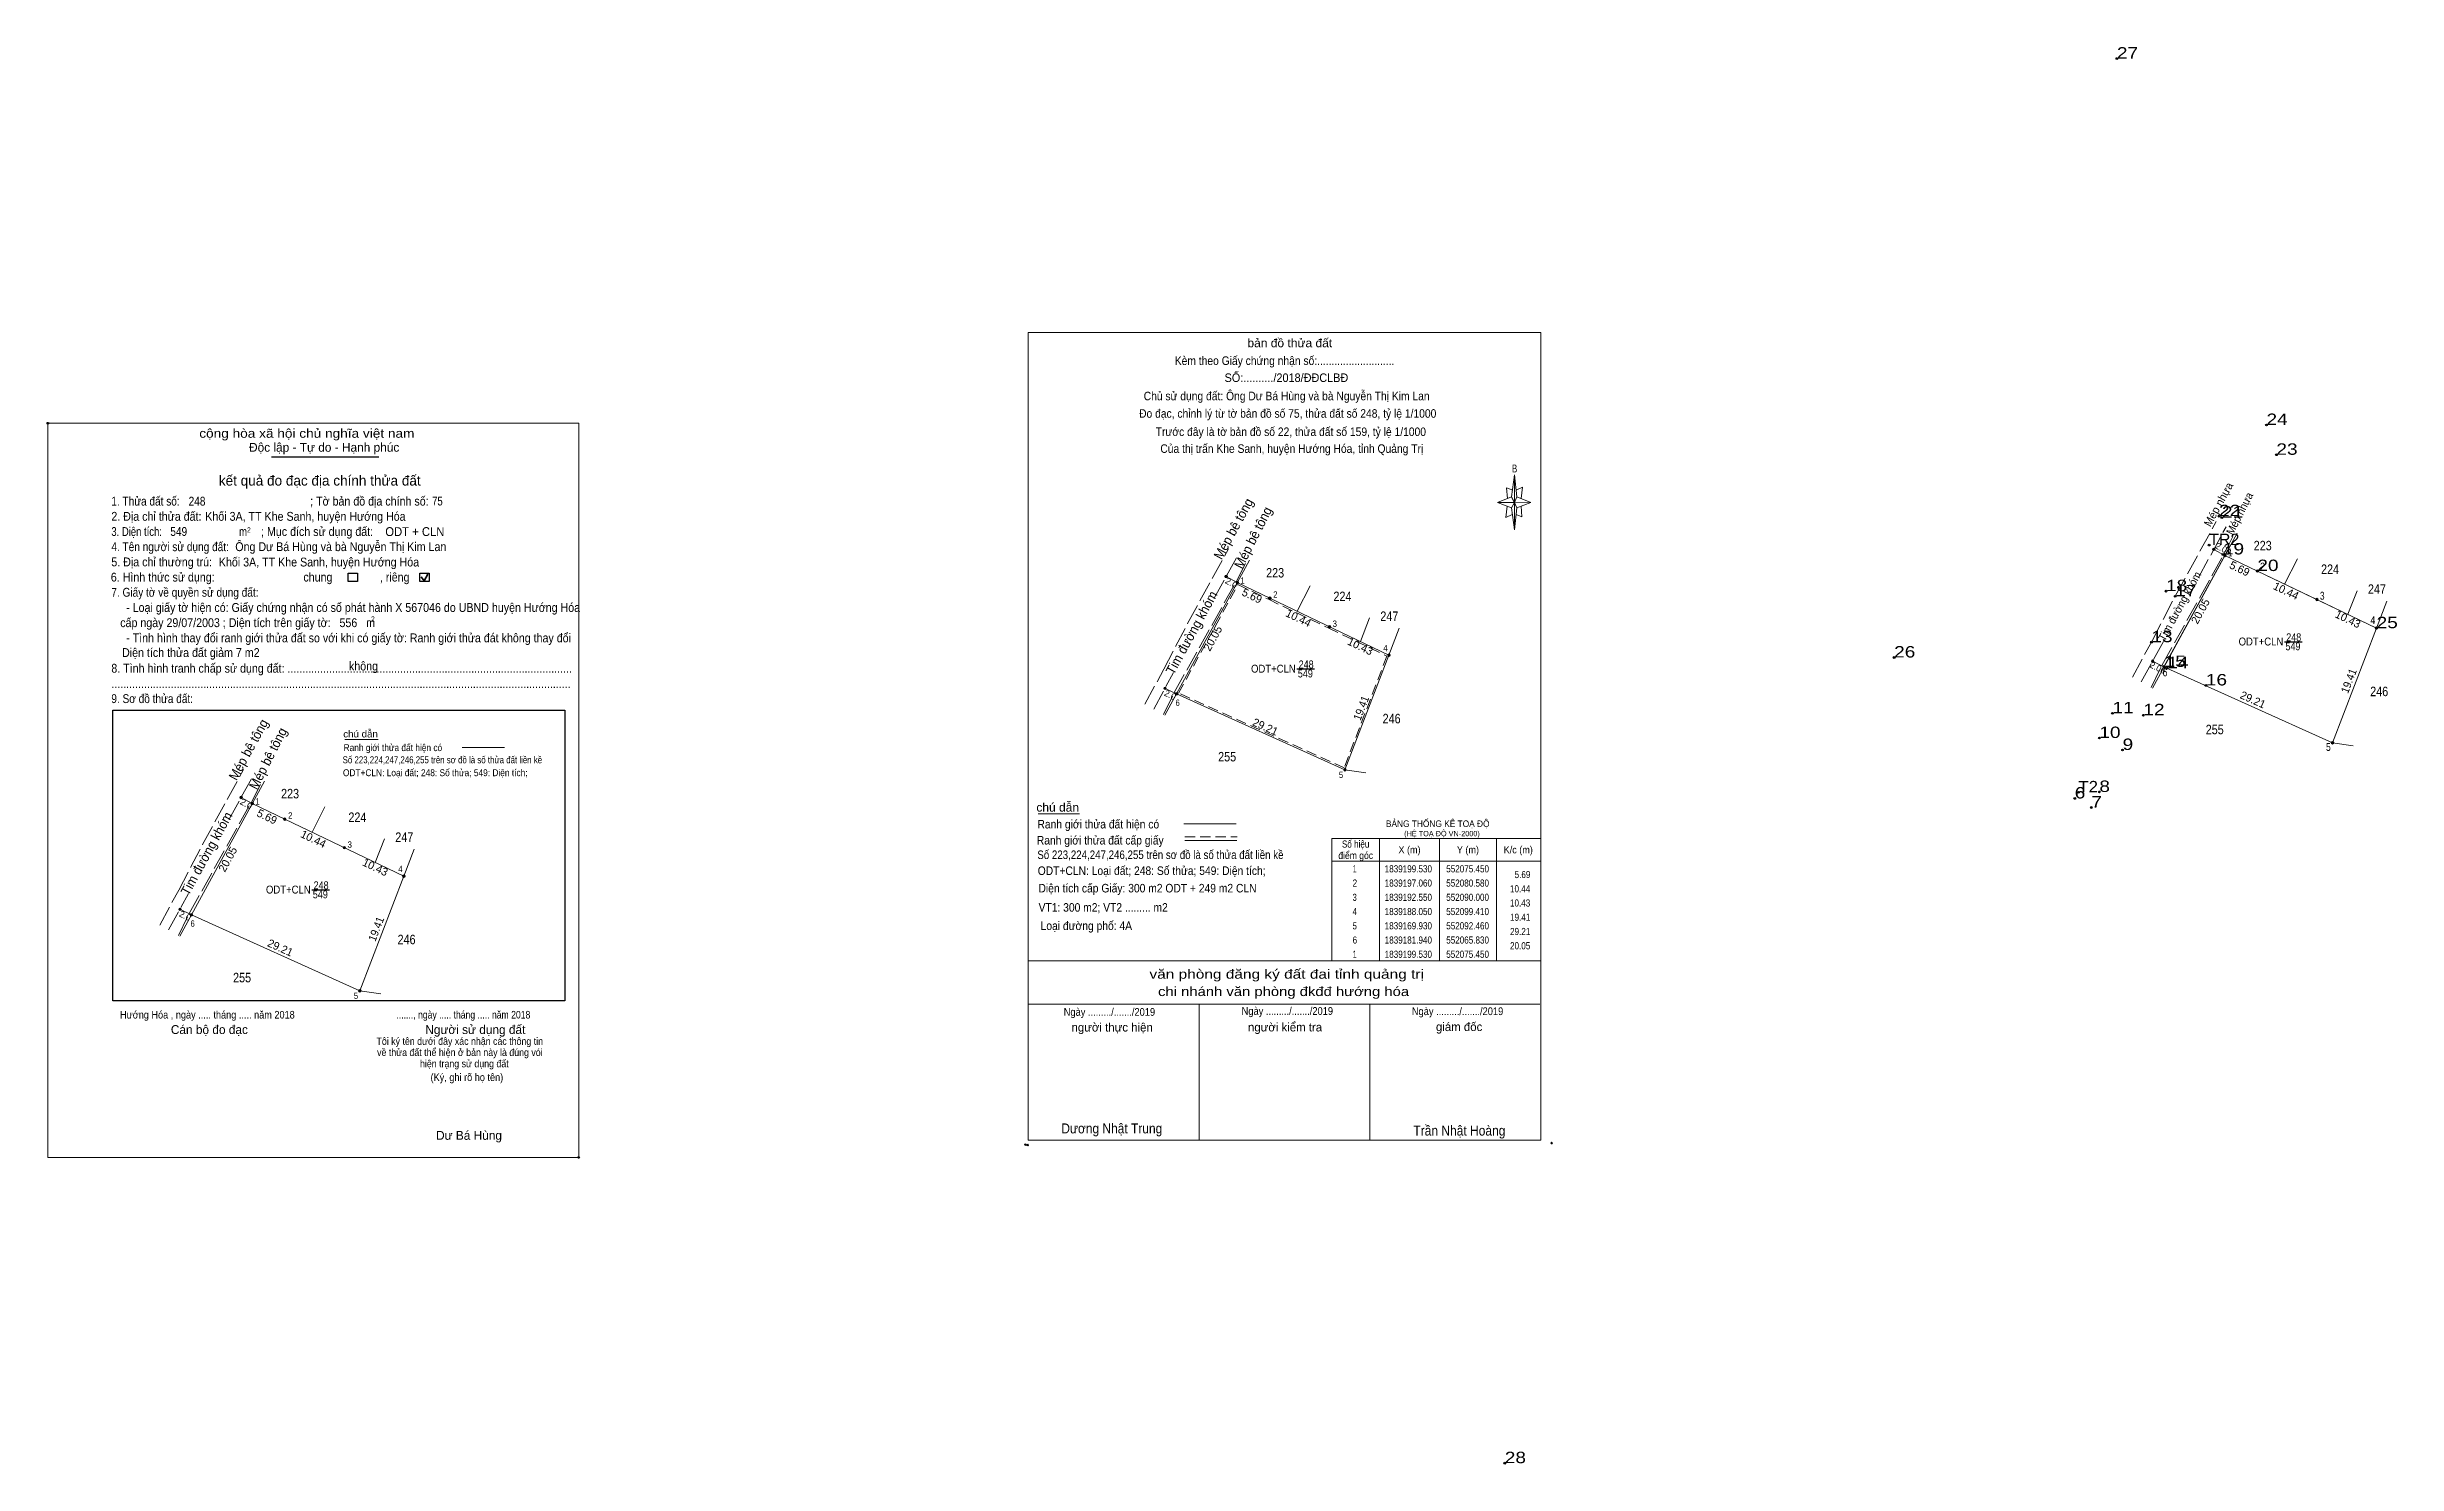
# Model space of a CAD drawing. Header units: metres. Extents: x 550788 to 552103, y 1839056 to 1840277.
# Drawn here: x 551731.4 to 552102.6, y 1839056 to 1839279.9 of the extents above; entities outside this region: 2.
import ezdxf
from ezdxf.enums import TextEntityAlignment as Align

# ---------------------------------------------------------------- set-up
doc = ezdxf.new("R2010")
doc.units = ezdxf.units.M
doc.header["$LTSCALE"] = 0.54
doc.header["$PDMODE"] = 32
doc.header["$PDSIZE"] = 0.27
doc.linetypes.add('LONG_DASHED', pattern=[7.5, 6, -1.5])
doc.linetypes.add('MEDIUM_DASHED', pattern=[4.5, 3, -1.5])
for name, color, linetype, lineweight in [('1', 7, 'Continuous', 13), ('10', 7, 'Continuous', 13), ('13', 7, 'Continuous', 25), ('17', 7, 'Continuous', 13), ('22', 7, 'LONG_DASHED', 13), ('28', 7, 'Continuous', 13), ('5', 7, 'Continuous', 13), ('6', 7, 'Continuous', 13), ('63', 7, 'Continuous', 13), ('7', 7, 'Continuous', 25)]:
    doc.layers.add(name, color=color, linetype=linetype, lineweight=lineweight)
doc.layers.add('12', color=7, linetype='Continuous')

msp = doc.modelspace()

# ---------------------------------------------------------------- hatches: boundary and pattern name
at = {"layer": '63'}
for points in [[(552073.89, 1839200.48, 1), (552073.49, 1839200.48, 1)], [(552075.65, 1839199.53, 1), (552075.25, 1839199.53, 1)], [(551917.87, 1839196.19, 1), (551917.47, 1839196.19, 1)], [(551919.63, 1839195.24, 1), (551919.23, 1839195.24, 1)], [(552080.78, 1839197.06, 1), (552080.38, 1839197.06, 1)], [(551924.76, 1839192.77, 1), (551924.36, 1839192.77, 1)], [(552090.2, 1839192.55, 1), (552089.8, 1839192.55, 1)], [(551934.18, 1839188.26, 1), (551933.78, 1839188.26, 1)], [(552099.61, 1839188.05, 1), (552099.21, 1839188.05, 1)], [(551943.59, 1839183.76, 1), (551943.19, 1839183.76, 1)], [(552064.23, 1839182.81, 1), (552063.83, 1839182.81, 1)], [(552066.03, 1839181.94, 1), (552065.63, 1839181.94, 1)], [(551908.21, 1839178.52, 1), (551907.81, 1839178.52, 1)], [(551910.01, 1839177.65, 1), (551909.61, 1839177.65, 1)], [(552092.66, 1839169.93, 1), (552092.26, 1839169.93, 1)], [(551936.64, 1839165.64, 1), (551936.24, 1839165.64, 1)], [(551762.25, 1839161.29, 1), (551761.85, 1839161.29, 1)], [(551764.01, 1839160.34, 1), (551763.61, 1839160.34, 1)], [(551769.14, 1839157.87, 1), (551768.74, 1839157.87, 1)], [(551778.56, 1839153.36, 1), (551778.16, 1839153.36, 1)], [(551787.97, 1839148.86, 1), (551787.57, 1839148.86, 1)], [(551752.59, 1839143.62, 1), (551752.19, 1839143.62, 1)], [(551754.39, 1839142.75, 1), (551753.99, 1839142.75, 1)], [(551781.02, 1839130.74, 1), (551780.62, 1839130.74, 1)]]:
    msp.add_hatch(color=256, dxfattribs=at).paths.add_polyline_path(points)

# ---------------------------------------------------------------- linework, layer by layer
at = {"layer": '1'}
msp.add_lwpolyline([(552075.45, 1839199.53), (552080.58, 1839197.06), (552090, 1839192.55), (552099.41, 1839188.05), (552092.46, 1839169.93), (552065.83, 1839181.94)], close=True, dxfattribs=at)
at = {"layer": '10'}
for p, q in [((552084.89, 1839195), (552086.94, 1839199.01)), ((551928.87, 1839190.71), (551930.92, 1839194.72)), ((552094.89, 1839190.22), (552096.33, 1839193.94)), ((552099.41, 1839188.05), (552101.02, 1839192.31)), ((551938.87, 1839185.93), (551940.31, 1839189.65)), ((551943.39, 1839183.76), (551945, 1839188.02)), ((552099.41, 1839188.05), (552092.46, 1839169.93)), ((551943.39, 1839183.76), (551936.44, 1839165.64)), ((552065.83, 1839181.94), (552092.46, 1839169.93)), ((551909.81, 1839177.65), (551936.44, 1839165.64)), ((552092.46, 1839169.93), (552095.74, 1839169.46)), ((551936.44, 1839165.64), (551939.72, 1839165.17)), ((551773.25, 1839155.81), (551775.3, 1839159.82)), ((551783.25, 1839151.03), (551784.69, 1839154.75)), ((551787.77, 1839148.86), (551789.38, 1839153.12)), ((551787.77, 1839148.86), (551780.82, 1839130.74)), ((551754.19, 1839142.75), (551780.82, 1839130.74)), ((551780.82, 1839130.74), (551784.1, 1839130.27))]:
    msp.add_line(p, q, dxfattribs=at)
for points in [[(552099.41, 1839188.05), (552080.58, 1839197.06), (552075.45, 1839199.53)], [(551943.39, 1839183.76), (551924.56, 1839192.77), (551919.43, 1839195.24)], [(551787.77, 1839148.86), (551768.94, 1839157.87), (551763.81, 1839160.34)]]:
    msp.add_lwpolyline(points, dxfattribs=at)
at = {"layer": '13'}
for p, q in [((552084.86, 1839185.88), (552087.66, 1839185.88)), ((551928.84, 1839181.59), (551931.64, 1839181.59)), ((551773.22, 1839146.69), (551776.02, 1839146.69))]:
    msp.add_line(p, q, dxfattribs=at)
at = {"layer": '17'}
for p, q in [((551778.42, 1839170.47), (551783.7, 1839170.47)), ((551887.96, 1839158.68), (551894.48, 1839158.68))]:
    msp.add_line(p, q, dxfattribs=at)
at = {"layer": '22'}
for p, q in [((552071.26, 1839196.04), (552075.63, 1839204.03)), ((552075.26, 1839199.65), (552077.08, 1839203.23)), ((551915.79, 1839192.76), (551919.61, 1839199.74)), ((551919.24, 1839195.36), (551921.06, 1839198.94)), ((552065.5, 1839182.16), (552075.26, 1839199.65)), ((551909.48, 1839177.87), (551919.24, 1839195.36)), ((551915.75, 1839192.7), (551915.79, 1839192.76)), ((552062.24, 1839179.54), (552065.78, 1839186.01)), ((551906.22, 1839175.25), (551909.37, 1839181.01)), ((552063.81, 1839178.68), (552065.5, 1839182.16)), ((551907.79, 1839174.39), (551909.48, 1839177.87)), ((551760.17, 1839157.86), (551763.99, 1839164.84)), ((551763.62, 1839160.46), (551765.44, 1839164.04)), ((551753.86, 1839142.97), (551763.62, 1839160.46)), ((551760.13, 1839157.8), (551760.17, 1839157.86)), ((551750.6, 1839140.35), (551753.75, 1839146.11)), ((551752.17, 1839139.49), (551753.86, 1839142.97))]:
    msp.add_line(p, q, dxfattribs=at)
for points in [[(552060.83, 1839180.31), (552063.84, 1839185.82), (552067.6, 1839193.07), (552074.07, 1839204.88)], [(551904.81, 1839176.02), (551907.82, 1839181.53), (551911.58, 1839188.78), (551918.05, 1839200.59)], [(551749.19, 1839141.12), (551752.2, 1839146.63), (551755.96, 1839153.88), (551762.43, 1839165.69)]]:
    msp.add_lwpolyline(points, dxfattribs=at)
at = {"layer": '28'}
for p, q in [((552063.99, 1839178.58), (552077.38, 1839203.07)), ((552073.69, 1839200.48), (552075.45, 1839199.53)), ((551907.97, 1839174.29), (551921.36, 1839198.78)), ((551917.67, 1839196.19), (551919.43, 1839195.24)), ((552064.03, 1839182.81), (552065.83, 1839181.94)), ((551908.01, 1839178.52), (551909.81, 1839177.65)), ((551752.35, 1839139.39), (551765.74, 1839163.88)), ((551762.05, 1839161.29), (551763.81, 1839160.34)), ((551752.39, 1839143.62), (551754.19, 1839142.75))]:
    msp.add_line(p, q, dxfattribs=at)
at = {"layer": '28', "linetype": 'MEDIUM_DASHED'}
msp.add_lwpolyline([(551919.54, 1839194.91), (551924.45, 1839192.54), (551933.87, 1839188.03), (551943.07, 1839183.63), (551936.3, 1839165.98), (551910.16, 1839177.77)], close=True, dxfattribs=at)
at = {"layer": '5'}
for p, q in [((551962.76, 1839208.77), (551963.22, 1839212.28)), ((551962.76, 1839207.06), (551960.52, 1839207.87)), ((551963.58, 1839207.06), (551963.22, 1839203.55)), ((551963.58, 1839208.77), (551965.82, 1839207.87)), ((551964.3, 1839207.33), (551964.38, 1839205.62)), ((551964.38, 1839205.62), (551963.48, 1839205.98)), ((551886.38, 1839135.47), (551967.38, 1839135.47)), ((551886.38, 1839128.63), (551967.2, 1839128.63)), ((551886.38, 1839128.63), (551967.2, 1839128.63)), ((551886.38, 1839128.63), (551967.2, 1839128.63)), ((551913.38, 1839107.12), (551913.38, 1839128.63)), ((551940.38, 1839107.12), (551940.38, 1839128.63))]:
    msp.add_line(p, q, dxfattribs=at)
for points in [[(551886.38, 1839234.74), (551967.38, 1839234.74), (551967.38, 1839107.12), (551886.38, 1839107.12)], [(551963.22, 1839212.28), (551963.58, 1839208.77), (551963.22, 1839207.87)], [(551963.22, 1839207.87), (551960.52, 1839207.87), (551962.76, 1839208.77), (551963.58, 1839207.06), (551965.82, 1839207.87), (551963.22, 1839207.96)], [(551963.22, 1839207.87), (551963.22, 1839203.55), (551962.76, 1839207.06)]]:
    msp.add_lwpolyline(points, close=True, dxfattribs=at)
for points in [[(551962.94, 1839209.85), (551961.96, 1839210.21), (551962.14, 1839208.5)], [(551963.48, 1839209.85), (551964.48, 1839210.3), (551964.3, 1839208.5)], [(551963.22, 1839207.87), (551962.76, 1839208.77), (551960.52, 1839207.87)], [(551962.04, 1839207.33), (551961.86, 1839205.53), (551962.86, 1839205.98)], [(551963.22, 1839207.87), (551963.58, 1839207.06), (551965.82, 1839207.87)], [(551967.38, 1839107.12), (551886.38, 1839107.12), (551886.38, 1839128.63)]]:
    msp.add_lwpolyline(points, dxfattribs=at)
for p in [(551885.96, 1839106.43), (551886.32, 1839106.37)]:
    msp.add_point(p, dxfattribs=at)
at = {"layer": '6'}
for p, q in [((551796.98, 1839169.19), (551803.65, 1839169.19)), ((551911, 1839157.12), (551919.23, 1839157.12)), ((551911.13, 1839154.48), (551919.35, 1839154.48))]:
    msp.add_line(p, q, dxfattribs=at)
at = {"layer": '6', "linetype": 'MEDIUM_DASHED'}
msp.add_line((551911.13, 1839155.04), (551919.41, 1839155.04), dxfattribs=at)
at = {"layer": '6'}
msp.add_point((551969.09, 1839106.67), dxfattribs=at)
at = {"layer": '63'}
for p, q in [((551941.91, 1839154.82), (551941.91, 1839135.47)), ((551951.36, 1839154.82), (551951.36, 1839135.47)), ((551960.36, 1839154.82), (551960.36, 1839135.47)), ((551934.35, 1839151.22), (551967.38, 1839151.22))]:
    msp.add_line(p, q, dxfattribs=at)
msp.add_lwpolyline([(551934.35, 1839154.82), (551967.38, 1839154.82), (551967.38, 1839135.47), (551934.35, 1839135.47)], close=True, dxfattribs=at)
for centre in [(552073.69, 1839200.48), (552075.45, 1839199.53), (551917.67, 1839196.19), (551919.43, 1839195.24), (552080.58, 1839197.06), (551924.56, 1839192.77), (552090, 1839192.55), (551933.98, 1839188.26), (552099.41, 1839188.05), (551943.39, 1839183.76), (552064.03, 1839182.81), (552065.83, 1839181.94), (551908.01, 1839178.52), (551909.81, 1839177.65), (552092.46, 1839169.93), (551936.44, 1839165.64), (551762.05, 1839161.29), (551763.81, 1839160.34), (551768.94, 1839157.87), (551778.36, 1839153.36), (551787.77, 1839148.86), (551752.39, 1839143.62), (551754.19, 1839142.75), (551780.82, 1839130.74)]:
    msp.add_circle(centre, 0.2, dxfattribs=at)
at = {"layer": '7'}
for p, q in [((551766.84, 1839215.09), (551783.8, 1839215.09)), ((551741.8, 1839175.09), (551813.2, 1839175.09)), ((551813.2, 1839175.09), (551813.2, 1839129.13))]:
    msp.add_line(p, q, dxfattribs=at)
at = {"layer": '7', "lineweight": 35}
for p, q in [((551790.5, 1839196.13), (551790.97, 1839195.51)), ((551790.97, 1839195.51), (551791.55, 1839196.55))]:
    msp.add_line(p, q, dxfattribs=at)
at = {"layer": '7', "lineweight": 13}
msp.add_lwpolyline([(551731.52, 1839220.41), (551815.39, 1839220.41), (551815.39, 1839104.41), (551731.52, 1839104.41)], close=True, dxfattribs=at)
at = {"layer": '7'}
for points in [[(551778.98, 1839196.75), (551780.42, 1839196.75), (551780.42, 1839195.4), (551778.98, 1839195.4)], [(551790.31, 1839196.75), (551791.75, 1839196.75), (551791.75, 1839195.4), (551790.31, 1839195.4)]]:
    msp.add_lwpolyline(points, close=True, dxfattribs=at)
msp.add_lwpolyline([(551813.2, 1839129.13), (551741.8, 1839129.13), (551741.8, 1839175.09)], dxfattribs=at)
for p in [(550788.32, 1840219.58), (552058.39, 1839278.03), (551731.52, 1839220.41), (552082.02, 1839220.14), (552083.59, 1839215.43), (552074.53, 1839205.73), (552074.98, 1839205.51), (552072.96, 1839201.16), (552075.14, 1839199.68), (552080.58, 1839197.06), (552066.15, 1839193.88), (552067.6, 1839193.07), (552099.42, 1839188.03), (552063.84, 1839185.82), (552023.2, 1839183.4), (552065.93, 1839181.91), (552066.34, 1839181.71), (552072.44, 1839178.99), (552057.69, 1839174.58), (552062.57, 1839174.28), (552055.62, 1839170.68), (552059.29, 1839168.79), (552052.31, 1839162.1), (552055.62, 1839162.16), (552051.73, 1839161.13), (552054.35, 1839159.7), (551815.38, 1839104.41), (551961.69, 1839056.11)]:
    msp.add_point(p, dxfattribs=at)

# ---------------------------------------------------------------- texts
at = {"layer": '1'}
for s, height, width, p in [('BẢNG THỐNG KÊ TOẠ ĐỘ ', 1.035, 0.95, (551942.91, 1839156.62)), ('(HỆ TOẠ ĐỘ VN-2000)', 0.837, 0.9, (551945.79, 1839155.16)), ('Hướng Hóa , ngày ..... tháng ..... năm 2018', 1.2, 0.9, (551742.92, 1839126.36))]:
    msp.add_text(s, height=height, dxfattribs=dict(at, width=width)).set_placement(p)
msp.add_text('Dư Bá Hùng', height=1.4, dxfattribs=at).set_placement((551792.85, 1839107.2))
at = {"layer": '10', "width": 0.85}
for p in [(552099.47, 1839193.46), (551943.45, 1839189.17), (551787.83, 1839154.27)]:
    msp.add_text('247', height=1.5, dxfattribs=at).set_placement(p, align=Align.CENTER)
at = {"layer": '12'}
for s, width, p in [('T1', 1.1, (550788.32, 1840219.58)), ('27', 1.25, (552058.39, 1839278.03)), ('24', 1.25, (552082.02, 1839220.14)), ('23', 1.25, (552083.59, 1839215.43)), ('22', 1.25, (552074.53, 1839205.73)), ('21', 1.25, (552074.98, 1839205.51)), ('TR2', 1.05, (552072.96, 1839201.16)), ('19', 1.25, (552075.14, 1839199.68)), ('18', 1.25, (552066.15, 1839193.88)), ('20', 1.25, (552080.58, 1839197.06)), ('17', 1.25, (552067.6, 1839193.07)), ('25', 1.25, (552099.42, 1839188.03)), ('26', 1.25, (552023.2, 1839183.4)), ('13', 1.25, (552063.84, 1839185.82)), ('15', 1.25, (552065.93, 1839181.91)), ('14', 1.25, (552066.34, 1839181.71)), ('16', 1.25, (552072.44, 1839178.99)), ('11', 1.25, (552057.69, 1839174.58)), ('12', 1.25, (552062.57, 1839174.28)), ('10', 1.25, (552055.62, 1839170.68)), ('9', 1.25, (552059.29, 1839168.79)), ('6', 1.25, (552051.73, 1839161.13)), ('T2', 1.1, (552052.31, 1839162.1)), ('8', 1.25, (552055.62, 1839162.16)), ('7', 1.25, (552054.35, 1839159.7)), ('28', 1.25, (551961.69, 1839056.11))]:
    msp.add_text(s, height=1.8, dxfattribs=dict(at, width=width)).set_placement(p)
at = {"layer": '13', "width": 0.9}
for p in [(552085.1, 1839185.3), (551929.08, 1839181.01), (551773.46, 1839146.11)]:
    msp.add_text('ODT+CLN ', height=1.25, dxfattribs=at).set_placement(p, align=Align.RIGHT)
at = {"layer": '13', "width": 0.85}
for s, p in [('549', (552086.2, 1839184.54)), ('248', (552086.325, 1839185.97)), ('549', (551930.18, 1839180.25)), ('248', (551930.305, 1839181.68)), ('248', (551774.685, 1839146.78)), ('549', (551774.56, 1839145.35))]:
    msp.add_text(s, height=1.25, dxfattribs=at).set_placement(p, align=Align.CENTER)
at = {"layer": '28', "width": 0.85}
for s, p in [('223', (552081.425, 1839200.33)), ('223', (551925.405, 1839196.04)), ('224', (552092.065, 1839196.6)), ('224', (551936.045, 1839192.31)), ('246', (552099.83, 1839177.29)), ('246', (551943.81, 1839173)), ('255', (552073.845, 1839171.27)), ('255', (551917.825, 1839166.98)), ('223', (551769.785, 1839161.14)), ('224', (551780.425, 1839157.41)), ('246', (551788.19, 1839138.1)), ('255', (551762.205, 1839132.08))]:
    msp.add_text(s, height=1.5, dxfattribs=at).set_placement(p, align=Align.CENTER)
at = {"layer": '5'}
for s, height, width, p in [('bản đồ thửa đất', 1.35, 1.05, (551927.725, 1839232.42)), ('Kèm theo Giấy chứng nhận số:...........................', 1.35, 0.9, (551926.895, 1839229.62)), ('SỐ:........../2018/ĐĐCLBĐ', 1.35, 0.95, (551927.19, 1839226.93)), ('Chủ sử dụng đất: Ông Dư Bá Hùng và bà Nguyễn Thị Kim Lan', 1.35, 0.9, (551927.225, 1839224.04)), ('Đo đạc, chỉnh lý từ tờ bản đồ số 75, thửa đất số 248, tỷ lệ 1/1000 ', 1.35, 0.9, (551927.62, 1839221.28)), ('Trước đây là tờ bản đồ số 22, thửa đất số 159, tỷ lệ 1/1000', 1.35, 0.9, (551927.89, 1839218.39)), ('Của thị trấn Khe Sanh, huyện Hướng Hóa, tỉnh Quảng Trị', 1.35, 0.9, (551928.04, 1839215.73)), ('B', 1.24, 0.75, (551963.245, 1839212.64)), ('văn phòng đăng ký đất đai tỉnh quảng trị', 1.458, 1.25, (551927.23, 1839132.65)), ('chi nhánh văn phòng đkđđ hướng hóa', 1.458, 1.2, (551926.74, 1839129.91)), ('Ngày ........./......./2019', 1.22, 0.9, (551899.225, 1839126.79)), ('Ngày ........./......./2019', 1.22, 0.9, (551927.335, 1839126.94)), ('Ngày ........./......./2019', 1.22, 0.9, (551954.225, 1839126.9)), ('Dương Nhật Trung', 1.57, 0.9, (551899.605, 1839108.21)), ('Trần Nhật Hoàng', 1.575, 0.9, (551954.515, 1839107.87))]:
    msp.add_text(s, height=height, dxfattribs=dict(at, width=width)).set_placement(p, align=Align.CENTER)
for s, p in [('người thực hiện', (551899.66, 1839124.3)), ('người kiểm tra', (551926.975, 1839124.32)), ('giám đốc', (551954.475, 1839124.38))]:
    msp.add_text(s, height=1.35, dxfattribs=at).set_placement(p, align=Align.CENTER)
at = {"layer": '6'}
for s, height, width, p in [('ODT + CLN', 1.4, 0.95, (551784.83, 1839202.59)), ('Ông Dư Bá Hùng và bà Nguyễn Thị Kim Lan', 1.4, 0.9, (551761.13, 1839200.21)), ('chú dẫn', 1.094, 1.05, (551778.19, 1839170.77)), ('Ranh giới thửa đất hiện có ', 1.094, 0.9, (551778.24, 1839168.61)), ('Số 223,224,247,246,255 trên sơ đồ là số thửa đất liền kề', 1.094, 0.85, (551778.09, 1839166.69)), ('ODT+CLN: Loại đất; 248: Số thửa; 549: Diện tích;', 1.094, 0.9, (551778.14, 1839164.65)), ('chú dẫn', 1.35, 1.05, (551887.68, 1839159.05)), ('Ranh giới thửa đất cấp giấy', 1.35, 0.9, (551887.76, 1839153.85)), ('Ranh giới thửa đất hiện có ', 1.35, 0.9, (551887.86, 1839156.39)), ('Số 223,224,247,246,255 trên sơ đồ là số thửa đất liền kề', 1.35, 0.85, (551887.84, 1839151.56)), ('ODT+CLN: Loại đất; 248: Số thửa; 549: Diện tích;', 1.35, 0.9, (551887.9, 1839149.04)), ('Diện tích cấp Giấy: 300 m2 ODT + 249 m2 CLN', 1.35, 0.9, (551888.02, 1839146.28)), ('VT1: 300 m2; VT2 ......... m2', 1.35, 0.9, (551888.04, 1839143.24)), ('Loại đường phố: 4A', 1.35, 0.9, (551888.36, 1839140.34))]:
    msp.add_text(s, height=height, dxfattribs=dict(at, width=width)).set_placement(p)
at = {"layer": '63'}
for s, height, rotation, p in [('Mép nhựa', 1.25, 61.284, (552074.9865, 1839207.2897)), ('2.00', 1, 331.641, (552074.9575, 1839200.1174)), ('5.69', 1.25, 334.29, (552077.5089, 1839196.8739)), ('10.44', 1.25, 334.416, (552084.8451, 1839193.3579)), ('5.69', 1.25, 334.29, (551921.4889, 1839192.5839)), ('20.05', 1.25, 61.326, (552072.1328, 1839190.4101)), ('20.05', 1.25, 61.326, (551916.1128, 1839186.1201)), ('10.44', 1.25, 334.416, (551928.8251, 1839189.0679)), ('10.43', 1.25, 334.442, (552094.6154, 1839188.8932)), ('10.43', 1.25, 334.442, (551938.5954, 1839184.6031)), ('2.00', 1, 334.204, (552064.6274, 1839181.3268)), ('2.0', 1, 334.204, (551908.6074, 1839177.0369)), ('29.21', 1.25, 335.725, (552079.6281, 1839176.1665)), ('29.21', 1.25, 335.725, (551923.6081, 1839171.8765)), ('5.69', 1.25, 334.29, (551765.8689, 1839157.6839)), ('10.44', 1.25, 334.416, (551773.2051, 1839154.1679)), ('20.05', 1.25, 61.326, (551760.4928, 1839151.2201)), ('10.43', 1.25, 334.442, (551782.9754, 1839149.7031)), ('2.0', 1, 334.204, (551752.9874, 1839142.1369)), ('29.21', 1.25, 335.725, (551767.9881, 1839136.9765))]:
    msp.add_text(s, height=height, rotation=rotation, dxfattribs=at).set_placement(p, align=Align.CENTER)
for s, height, rotation, width, p in [('Mép bê tông', 1.5, 61.284, 0.95, (551919.4882, 1839203.3897)), ('Mép bê tông', 1.5, 63.052, 0.95, (551922.5871, 1839202.0051)), ('Mép nhựa', 1.25, 63.052, 0.95, (552078.3352, 1839205.8668)), ('2.0', 1, 331.641, 1.05, (551918.2525, 1839194.7313)), ('Tim đường khóm', 1.25, 61.332, 0.95, (552068.8578, 1839191.2052)), ('Tim đường khóm', 1.5, 61.332, 0.95, (551912.8719, 1839186.9752)), ('19.41', 1.25, 69.015, 0.95, (552095.6119, 1839179.4762)), ('19.41', 1.25, 69.015, 0.95, (551939.5919, 1839175.1862)), ('Mép bê tông', 1.5, 61.284, 0.95, (551763.8682, 1839168.4897)), ('Mép bê tông', 1.5, 63.052, 0.95, (551766.9671, 1839167.1051)), ('Tim đường khóm', 1.5, 61.332, 0.95, (551757.2519, 1839152.0752)), ('2.0', 1, 331.641, 1.05, (551762.6325, 1839159.8313)), ('19.41', 1.25, 69.015, 0.95, (551783.9719, 1839140.2862))]:
    msp.add_text(s, height=height, rotation=rotation, dxfattribs=dict(at, width=width)).set_placement(p, align=Align.CENTER)
for s, height, width, p in [(' 1', 1.25, 0.75, (552076.63, 1839199.36)), (' 1', 1, 0.9, (551920.61, 1839195.07)), (' 2', 1.25, 0.85, (552081.8, 1839197.14)), (' 2', 1, 0.9, (551925.78, 1839192.85)), (' 3', 1.25, 0.8, (552091.2, 1839192.53)), (' 3', 1, 0.95, (551935.18, 1839188.24)), (' 4', 1.25, 0.85, (552099.22, 1839188.68)), (' 4', 1, 0.95, (551943.2, 1839184.39)), (' 6', 1.25, 0.85, (552066.39, 1839180.44)), (' 6', 1, 0.9, (551910.35, 1839175.76)), (' 5', 1.25, 0.8, (552092.17, 1839168.64)), (' 5', 1, 0.9, (551936.15, 1839164.35)), (' 1', 1, 0.9, (551764.99, 1839160.17)), (' 2', 1, 0.9, (551770.16, 1839157.95)), (' 3', 1, 0.95, (551779.56, 1839153.34)), (' 4', 1, 0.95, (551787.58, 1839149.49)), ('10.44', 1.125, 0.85, (551965.71, 1839146.3)), ('5.69', 1.125, 0.85, (551965.73, 1839148.55)), ('10.43', 1.125, 0.85, (551965.71, 1839144.05)), (' 6', 1, 0.9, (551754.73, 1839140.86)), ('29.21', 1.125, 0.85, (551965.72, 1839139.55)), ('19.41', 1.125, 0.85, (551965.72, 1839141.8)), ('20.05', 1.125, 0.85, (551965.72, 1839137.3)), (' 5', 1, 0.9, (551780.53, 1839129.45))]:
    msp.add_text(s, height=height, dxfattribs=dict(at, width=width)).set_placement(p, align=Align.RIGHT)
for s, width, p in [('Số hiệu', 0.85, (551938.13, 1839153.36)), ('điểm góc', 0.9, (551938.135, 1839151.56)), ('X (m)', 0.95, (551946.635, 1839152.46)), ('Y (m)', 0.95, (551955.865, 1839152.46)), ('K/c (m)', 0.95, (551963.82, 1839152.46)), (' 2', 0.85, (551937.825, 1839147.2)), (' 1', 0.75, (551937.815, 1839149.45)), ('1839199.530', 0.85, (551946.45, 1839149.45)), ('1839197.060', 0.85, (551946.45, 1839147.2)), ('552075.450', 0.85, (551955.815, 1839149.45)), ('552080.580', 0.85, (551955.815, 1839147.2)), (' 4', 0.85, (551937.815, 1839142.7)), (' 3', 0.8, (551937.805, 1839144.95)), ('1839192.550', 0.85, (551946.45, 1839144.95)), ('1839188.050', 0.85, (551946.45, 1839142.7)), ('552090.000', 0.85, (551955.815, 1839144.95)), ('552099.410', 0.85, (551955.815, 1839142.7)), (' 5', 0.8, (551937.815, 1839140.45)), ('1839169.930', 0.85, (551946.45, 1839140.45)), ('552092.460', 0.85, (551955.815, 1839140.45)), (' 6', 0.85, (551937.825, 1839138.2)), (' 1', 0.75, (551937.815, 1839135.95)), ('1839181.940', 0.85, (551946.45, 1839138.2)), ('1839199.530', 0.85, (551946.45, 1839135.95)), ('552065.830', 0.85, (551955.815, 1839138.2)), ('552075.450', 0.85, (551955.815, 1839135.95))]:
    msp.add_text(s, height=1.125, dxfattribs=dict(at, width=width)).set_placement(p, align=Align.CENTER)
at = {"layer": '7'}
for s, height, width, p in [('cộng hòa xã hội chủ nghĩa việt nam', 1.4, 1.15, (551755.44, 1839218.12)), ('2. Địa chỉ thửa đất:', 1.4, 0.9, (551741.55, 1839205)), ('1. Thửa đất số:', 1.4, 0.85, (551741.55, 1839207.4)), ('248', 1.4, 0.85, (551753.76, 1839207.4)), ('Khối 3A, TT Khe Sanh, huyện Hướng Hóa', 1.4, 0.9, (551756.39, 1839205)), ('; Tờ bản đồ địa chính số:', 1.4, 0.9, (551772.96, 1839207.4)), ('75', 1.4, 0.8, (551792.23, 1839207.42)), ('3. Diện tích:', 1.4, 0.8, (551741.55, 1839202.6)), ('549', 1.4, 0.85, (551750.87, 1839202.61)), ('m', 1.4, 0.8, (551761.73, 1839202.6)), ('2', 0.7999, 0.8, (551762.99, 1839203.16)), ('; Mục đích sử dụng đất:', 1.4, 0.9, (551765.2, 1839202.6)), ('4. Tên người sử dụng đất:', 1.4, 0.85, (551741.55, 1839200.2)), ('5. Địa chỉ thường trú:', 1.4, 0.9, (551741.55, 1839197.8)), ('Khối 3A, TT Khe Sanh, huyện Hướng Hóa', 1.4, 0.9, (551758.53, 1839197.78)), ('6. Hình thức sử dụng:', 1.4, 0.9, (551741.47, 1839195.4)), ('chung                , riêng', 1.4, 0.9, (551771.89, 1839195.4)), ('7. Giấy tờ về quyền sử dụng đất:', 1.4, 0.85, (551741.55, 1839193)), ('     - Loại giấy tờ hiện có: Giấy chứng nhận có số phát hành X 567046 do UBND huyện Hướng Hóa', 1.4, 0.9, (551741.55, 1839190.6)), ('   cấp ngày 29/07/2003 ; Diện tích trên giấy tờ:   556   m', 1.4, 0.9, (551741.55, 1839188.2)), ('2', 0.7999, 0.8, (551782.57, 1839189.08)), ('Diện tích thửa đất giảm 7 m2', 1.4, 0.9, (551743.24, 1839183.48)), ('     - Tình hình thay đổi ranh giới thửa đất so với khi có giấy tờ: Ranh giới thửa đát không thay đổi', 1.4, 0.9, (551741.55, 1839185.8)), ('8. Tình hình tranh chấp sử dụng đất: ................................................................................................', 1.4, 0.9, (551741.55, 1839181)), ('không', 1.4, 0.9, (551779.09, 1839181.35)), ('9. Sơ đồ thửa đất:', 1.4, 0.85, (551741.55, 1839176.2)), ('...........................................................................................................................................................', 1.4, 0.9, (551741.55, 1839178.6)), ('......., ngày ..... tháng ..... năm 2018', 1.2, 0.85, (551786.59, 1839126.36)), ('(Ký, ghi rõ họ tên)', 1.2, 0.9, (551791.98, 1839116.48))]:
    msp.add_text(s, height=height, dxfattribs=dict(at, width=width)).set_placement(p)
for s, p in [('Độc lập - Tự do - Hạnh phúc', (551763.31, 1839215.91)), ('Cán bộ đo đạc', (551750.95, 1839123.91)), ('Người sử dụng đất', (551791.15, 1839123.91))]:
    msp.add_text(s, height=1.4, dxfattribs=at).set_placement(p)
for s, height, p in [('kết quả đo đạc địa chính thửa đất', 1.6, (551774.475, 1839210.56)), ('.', 0.4001, (551815.3837, 1839104.2))]:
    msp.add_text(s, height=height, dxfattribs=at).set_placement(p, align=Align.CENTER)
at = {"layer": '7', "width": 0.9}
for s, p in [('Tôi ký tên dưới đây xác nhận các thông tin', (551796.595, 1839122.2)), ('về thửa đất thể hiện ở bản này là đúng vói', (551796.61, 1839120.43)), ('hiện trạng sử dụng đất', (551797.315, 1839118.66))]:
    msp.add_text(s, height=1.157, dxfattribs=at).set_placement(p, align=Align.CENTER)

doc.saveas('drawing.dxf')
